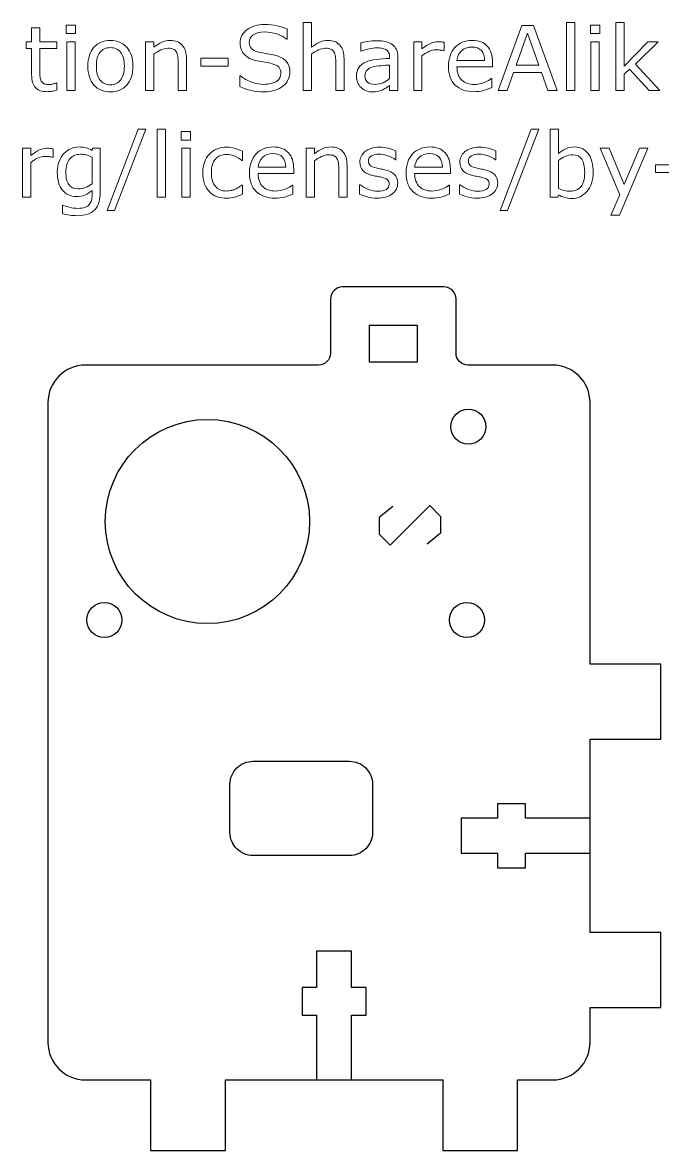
# Model space of a CAD drawing. Header units: inches. Extents: x -25 to 255, y 104 to 224.
# Drawn here: x 73.3 to 126.2, y 104.5 to 197.9 of the extents above; entities that cross this region are included whole.
import ezdxf

# ---------------------------------------------------------------- set-up
doc = ezdxf.new("R2010")
doc.units = ezdxf.units.IN
doc.header["$MEASUREMENT"] = 0

# ---------------------------------------------------------------- blocks, each defined once
blk = doc.blocks.new('block 2')
at = {"color": 1, "lineweight": 25}
blk.add_open_spline([(91.01, 136.152), (90.654, 135.795), (90.454, 135.312), (90.454, 134.807), (90.454, 134.807), (90.454, 130.809), (90.454, 130.809), (90.454, 130.305), (90.654, 129.821), (91.01, 129.464), (91.367, 129.107), (91.851, 128.907), (92.355, 128.907), (92.355, 128.907), (100.347, 128.907), (100.347, 128.907), (100.852, 128.907), (101.335, 129.107), (101.691, 129.464), (102.048, 129.821), (102.249, 130.305), (102.248, 130.809), (102.248, 130.809), (102.248, 134.807), (102.248, 134.807), (102.249, 135.312), (102.048, 135.795), (101.691, 136.152), (101.335, 136.509), (100.852, 136.709), (100.347, 136.709), (100.347, 136.709), (92.355, 136.709), (92.355, 136.709), (91.851, 136.709), (91.367, 136.509), (91.01, 136.152)], degree=3, knots=[0, 0, 0, 0, 1, 1, 1, 2, 2, 2, 3, 3, 3, 4, 4, 4, 5, 5, 5, 6, 6, 6, 7, 7, 7, 8, 8, 8, 9, 9, 9, 10, 10, 10, 11, 11, 11, 12, 12, 12, 12], dxfattribs=at)
blk = doc.blocks.new('block 3')
at = {"color": 1, "lineweight": 25}
blk.add_lwpolyline([(100.522, 110.336), (100.522, 115.693), (101.72, 115.693), (101.72, 117.995), (100.522, 117.995), (100.522, 120.994), (97.621, 120.994), (97.621, 117.995), (96.423, 117.995), (96.423, 115.693), (97.621, 115.693), (97.621, 110.336)], dxfattribs=at)
blk = doc.blocks.new('block 4')
at = {"color": 1, "lineweight": 25}
blk.add_lwpolyline([(120.256, 131.993), (114.899, 131.993), (114.899, 133.193), (112.597, 133.193), (112.597, 131.993), (109.597, 131.993), (109.597, 129.091), (112.597, 129.091), (112.597, 127.892), (114.899, 127.892), (114.899, 129.091), (120.256, 129.091)], dxfattribs=at)
blk = doc.blocks.new('block 5')
at = {"color": 1, "lineweight": 25}
blk.add_lwpolyline([(105.968, 172.768), (101.967, 172.768), (101.967, 169.768), (105.968, 169.768), (105.968, 172.768)], dxfattribs=at)
blk = doc.blocks.new('block 6')
at = {"color": 1, "lineweight": 25}
blk.add_lwpolyline([(103.939, 157.799), (102.81, 156.897), (102.81, 155.504), (103.713, 154.601), (106.987, 157.875), (107.89, 156.972), (107.89, 155.58), (106.761, 154.677)], dxfattribs=at)
blk = doc.blocks.new('block 7')
at = {"color": 1, "lineweight": 25}
blk.add_open_spline([(81.513, 148.401), (81.513, 149.201), (80.864, 149.851), (80.063, 149.851), (79.262, 149.851), (78.613, 149.201), (78.613, 148.401), (78.613, 147.6), (79.262, 146.951), (80.063, 146.951), (80.864, 146.951), (81.513, 147.6), (81.513, 148.401), (81.513, 148.401), (81.513, 148.401), (81.513, 148.401)], degree=3, knots=[0, 0, 0, 0, 1, 1, 1, 2, 2, 2, 3, 3, 3, 4, 4, 4, 5, 5, 5, 5], dxfattribs=at)
blk = doc.blocks.new('block 8')
at = {"color": 1, "lineweight": 25}
blk.add_open_spline([(111.512, 148.401), (111.512, 149.201), (110.863, 149.851), (110.063, 149.851), (109.262, 149.851), (108.612, 149.201), (108.612, 148.401), (108.612, 147.6), (109.262, 146.951), (110.063, 146.951), (110.863, 146.951), (111.512, 147.6), (111.512, 148.401), (111.512, 148.401), (111.512, 148.401), (111.512, 148.401)], degree=3, knots=[0, 0, 0, 0, 1, 1, 1, 2, 2, 2, 3, 3, 3, 4, 4, 4, 5, 5, 5, 5], dxfattribs=at)
blk = doc.blocks.new('block 9')
at = {"color": 1, "lineweight": 25}
blk.add_open_spline([(111.639, 164.4), (111.639, 165.201), (110.99, 165.85), (110.189, 165.85), (109.388, 165.85), (108.739, 165.201), (108.739, 164.4), (108.739, 163.599), (109.388, 162.95), (110.189, 162.95), (110.99, 162.95), (111.639, 163.599), (111.639, 164.4), (111.639, 164.4), (111.639, 164.4), (111.639, 164.4)], degree=3, knots=[0, 0, 0, 0, 1, 1, 1, 2, 2, 2, 3, 3, 3, 4, 4, 4, 5, 5, 5, 5], dxfattribs=at)
blk = doc.blocks.new('block 10')
at = {"color": 7, "lineweight": 25}
blk.add_open_spline([(97.039, 156.55), (97.039, 161.217), (93.256, 165), (88.589, 165), (83.922, 165), (80.139, 161.217), (80.139, 156.55), (80.139, 151.883), (83.922, 148.1), (88.589, 148.1), (93.256, 148.1), (97.039, 151.883), (97.039, 156.55), (97.039, 156.55), (97.039, 156.55), (97.039, 156.55)], degree=3, knots=[0, 0, 0, 0, 1, 1, 1, 2, 2, 2, 3, 3, 3, 4, 4, 4, 5, 5, 5, 5], dxfattribs=at)
blk = doc.blocks.new('block 27')
at = {"color": 7, "lineweight": 25}
blk.add_open_spline([(126.097, 116.336), (126.097, 116.336), (120.256, 116.336), (120.256, 116.336), (120.256, 116.336), (120.256, 113.435), (120.256, 113.435), (120.255, 111.724), (118.868, 110.337), (117.157, 110.336), (117.157, 110.336), (114.256, 110.336), (114.256, 110.336), (114.256, 110.336), (114.256, 104.494), (114.256, 104.494), (114.256, 104.494), (108.057, 104.494), (108.057, 104.494), (108.057, 104.494), (108.057, 110.336), (108.057, 110.336), (108.057, 110.336), (90.089, 110.336), (90.089, 110.336), (90.089, 110.336), (90.089, 104.494), (90.089, 104.494), (90.089, 104.494), (83.891, 104.494), (83.891, 104.494), (83.891, 104.494), (83.891, 110.336), (83.891, 110.336), (83.891, 110.336), (78.49, 110.336), (78.49, 110.336), (76.779, 110.337), (75.392, 111.724), (75.391, 113.435), (75.391, 113.435), (75.391, 166.4), (75.391, 166.4), (75.392, 168.111), (76.779, 169.498), (78.49, 169.499), (78.49, 169.499), (97.776, 169.499), (97.776, 169.499), (98.328, 169.499), (98.776, 169.947), (98.776, 170.499), (98.776, 170.499), (98.776, 174.968), (98.776, 174.968), (98.776, 175.52), (99.224, 175.968), (99.776, 175.968), (99.776, 175.968), (108.162, 175.968), (108.162, 175.968), (108.713, 175.968), (109.161, 175.52), (109.161, 174.968), (109.161, 174.968), (109.161, 170.499), (109.161, 170.499), (109.161, 169.947), (109.609, 169.499), (110.162, 169.499), (110.162, 169.499), (117.157, 169.499), (117.157, 169.499), (118.868, 169.498), (120.255, 168.111), (120.256, 166.4), (120.256, 166.4), (120.256, 144.749), (120.256, 144.749), (120.256, 144.749), (126.097, 144.749), (126.097, 144.749), (126.097, 144.749), (126.097, 138.551), (126.097, 138.551), (126.097, 138.551), (120.256, 138.551), (120.256, 138.551), (120.256, 138.551), (120.256, 122.534), (120.256, 122.534), (120.256, 122.534), (126.097, 122.534), (126.097, 122.534), (126.097, 122.534), (126.097, 116.336), (126.097, 116.336)], degree=3, knots=[0, 0, 0, 0, 1, 1, 1, 2, 2, 2, 3, 3, 3, 4, 4, 4, 5, 5, 5, 6, 6, 6, 7, 7, 7, 8, 8, 8, 9, 9, 9, 10, 10, 10, 11, 11, 11, 12, 12, 12, 13, 13, 13, 14, 14, 14, 15, 15, 15, 16, 16, 16, 17, 17, 17, 18, 18, 18, 19, 19, 19, 20, 20, 20, 21, 21, 21, 22, 22, 22, 23, 23, 23, 24, 24, 24, 25, 25, 25, 26, 26, 26, 27, 27, 27, 28, 28, 28, 29, 29, 29, 30, 30, 30, 31, 31, 31, 32, 32, 32, 32], dxfattribs=at)
blk = doc.blocks.new('block 28')
at = {"color": 7, "lineweight": 5}
for points in [[(77.675, 196.94), (76.903, 196.94), (76.903, 197.645), (77.675, 197.645), (77.675, 196.94)], [(117.521, 192.221), (116.759, 192.221), (116.234, 193.72), (113.911, 193.72), (113.387, 192.221), (112.659, 192.221), (114.614, 197.612), (115.566, 197.612), (117.521, 192.221)], [(118.98, 192.221), (118.297, 192.221), (118.297, 197.855), (118.98, 197.855), (118.98, 192.221)], [(121.058, 196.94), (120.286, 196.94), (120.286, 197.645), (121.058, 197.645), (121.058, 196.94)], [(126.034, 192.221), (125.132, 192.221), (123.507, 193.99), (123.068, 193.572), (123.068, 192.221), (122.385, 192.221), (122.385, 197.855), (123.068, 197.855), (123.068, 194.257), (125.025, 196.267), (125.901, 196.267), (124.016, 194.398), (126.034, 192.221)], [(77.631, 192.221), (76.947, 192.221), (76.947, 196.267), (77.631, 196.267), (77.631, 192.221)], [(116.01, 194.338), (115.073, 196.978), (114.131, 194.338), (116.01, 194.338)], [(121.013, 192.221), (120.33, 192.221), (120.33, 196.267), (121.013, 196.267), (121.013, 192.221)], [(90.303, 194.25), (88.043, 194.25), (88.043, 194.9), (90.303, 194.9), (90.303, 194.25)], [(83.503, 189.035), (80.91, 182.299), (80.284, 182.299), (82.867, 189.035), (83.503, 189.035)], [(85.115, 183.402), (84.431, 183.402), (84.431, 189.035), (85.115, 189.035), (85.115, 183.402)], [(87.192, 188.12), (86.42, 188.12), (86.42, 188.826), (87.192, 188.826), (87.192, 188.12)], [(116.027, 189.035), (113.434, 182.299), (112.808, 182.299), (115.39, 189.035), (116.027, 189.035)], [(87.147, 183.402), (86.464, 183.402), (86.464, 187.448), (87.147, 187.448), (87.147, 183.402)], [(125.047, 187.448), (122.686, 181.913), (121.967, 181.913), (122.712, 183.6), (121.1, 187.448), (121.842, 187.448), (123.081, 184.452), (124.34, 187.448), (125.047, 187.448)], [(127.931, 185.43), (125.671, 185.43), (125.671, 186.081), (127.931, 186.081), (127.931, 185.43)]]:
    blk.add_lwpolyline(points, dxfattribs=at)
for points, knots in [([(76.122, 192.249), (75.994, 192.215), (75.855, 192.187), (75.704, 192.166), (75.554, 192.144), (75.42, 192.133), (75.301, 192.133), (74.889, 192.133), (74.576, 192.245), (74.361, 192.467), (74.146, 192.69), (74.039, 193.047), (74.039, 193.538), (74.039, 193.538), (74.039, 195.694), (74.039, 195.694), (74.039, 195.694), (73.576, 195.694), (73.576, 195.694), (73.576, 195.694), (73.576, 196.267), (73.576, 196.267), (73.576, 196.267), (74.039, 196.267), (74.039, 196.267), (74.039, 196.267), (74.039, 197.425), (74.039, 197.425), (74.039, 197.425), (74.722, 197.425), (74.722, 197.425), (74.722, 197.425), (74.722, 196.267), (74.722, 196.267), (74.722, 196.267), (76.122, 196.267), (76.122, 196.267), (76.122, 196.267), (76.122, 195.694), (76.122, 195.694), (76.122, 195.694), (74.722, 195.694), (74.722, 195.694), (74.722, 195.694), (74.722, 193.844), (74.722, 193.844), (74.722, 193.631), (74.727, 193.464), (74.737, 193.344), (74.747, 193.224), (74.78, 193.113), (74.837, 193.009), (74.891, 192.912), (74.964, 192.841), (75.056, 192.796), (75.149, 192.751), (75.29, 192.728), (75.48, 192.728), (75.591, 192.728), (75.706, 192.745), (75.826, 192.778), (75.947, 192.811), (76.034, 192.839), (76.087, 192.861), (76.087, 192.861), (76.122, 192.861), (76.122, 192.861), (76.122, 192.861), (76.122, 192.249), (76.122, 192.249)], [0, 0, 0, 0, 1, 1, 1, 2, 2, 2, 3, 3, 3, 4, 4, 4, 5, 5, 5, 6, 6, 6, 7, 7, 7, 8, 8, 8, 9, 9, 9, 10, 10, 10, 11, 11, 11, 12, 12, 12, 13, 13, 13, 14, 14, 14, 15, 15, 15, 16, 16, 16, 17, 17, 17, 18, 18, 18, 19, 19, 19, 20, 20, 20, 21, 21, 21, 22, 22, 22, 23, 23, 23, 23]), ([(95.414, 193.756), (95.414, 193.546), (95.365, 193.339), (95.268, 193.134), (95.17, 192.929), (95.033, 192.756), (94.858, 192.614), (94.665, 192.46), (94.441, 192.339), (94.184, 192.252), (93.928, 192.165), (93.619, 192.122), (93.258, 192.122), (92.87, 192.122), (92.523, 192.158), (92.213, 192.23), (91.904, 192.302), (91.589, 192.409), (91.269, 192.551), (91.269, 192.551), (91.269, 193.445), (91.269, 193.445), (91.269, 193.445), (91.319, 193.445), (91.319, 193.445), (91.591, 193.22), (91.904, 193.045), (92.26, 192.923), (92.616, 192.801), (92.95, 192.739), (93.262, 192.739), (93.704, 192.739), (94.049, 192.823), (94.295, 192.989), (94.541, 193.155), (94.664, 193.377), (94.664, 193.655), (94.664, 193.893), (94.606, 194.07), (94.49, 194.183), (94.373, 194.296), (94.195, 194.384), (93.958, 194.447), (93.778, 194.495), (93.582, 194.535), (93.372, 194.566), (93.162, 194.598), (92.939, 194.637), (92.704, 194.685), (92.228, 194.786), (91.876, 194.959), (91.646, 195.204), (91.417, 195.449), (91.302, 195.768), (91.302, 196.16), (91.302, 196.611), (91.492, 196.98), (91.871, 197.268), (92.252, 197.556), (92.733, 197.7), (93.318, 197.7), (93.695, 197.7), (94.042, 197.664), (94.357, 197.592), (94.672, 197.52), (94.951, 197.43), (95.193, 197.324), (95.193, 197.324), (95.193, 196.477), (95.193, 196.477), (95.193, 196.477), (95.143, 196.477), (95.143, 196.477), (94.939, 196.651), (94.671, 196.796), (94.339, 196.911), (94.006, 197.026), (93.666, 197.083), (93.318, 197.083), (92.937, 197.083), (92.63, 197.004), (92.398, 196.844), (92.167, 196.685), (92.051, 196.48), (92.051, 196.229), (92.051, 196.005), (92.109, 195.829), (92.224, 195.701), (92.34, 195.573), (92.542, 195.476), (92.833, 195.409), (92.987, 195.375), (93.206, 195.333), (93.489, 195.285), (93.773, 195.237), (94.013, 195.188), (94.21, 195.137), (94.609, 195.031), (94.909, 194.871), (95.111, 194.656), (95.313, 194.442), (95.414, 194.141), (95.414, 193.756)], [0, 0, 0, 0, 1, 1, 1, 2, 2, 2, 3, 3, 3, 4, 4, 4, 5, 5, 5, 6, 6, 6, 7, 7, 7, 8, 8, 8, 9, 9, 9, 10, 10, 10, 11, 11, 11, 12, 12, 12, 13, 13, 13, 14, 14, 14, 15, 15, 15, 16, 16, 16, 17, 17, 17, 18, 18, 18, 19, 19, 19, 20, 20, 20, 21, 21, 21, 22, 22, 22, 23, 23, 23, 24, 24, 24, 25, 25, 25, 26, 26, 26, 27, 27, 27, 28, 28, 28, 29, 29, 29, 30, 30, 30, 31, 31, 31, 32, 32, 32, 33, 33, 33, 34, 34, 34, 34]), ([(99.894, 192.221), (99.894, 192.221), (99.21, 192.221), (99.21, 192.221), (99.21, 192.221), (99.21, 194.522), (99.21, 194.522), (99.21, 194.708), (99.2, 194.882), (99.178, 195.045), (99.156, 195.208), (99.117, 195.336), (99.059, 195.427), (98.999, 195.528), (98.913, 195.604), (98.8, 195.653), (98.688, 195.702), (98.542, 195.727), (98.362, 195.727), (98.177, 195.727), (97.984, 195.681), (97.782, 195.59), (97.581, 195.498), (97.388, 195.381), (97.204, 195.239), (97.204, 195.239), (97.204, 192.221), (97.204, 192.221), (97.204, 192.221), (96.52, 192.221), (96.52, 192.221), (96.52, 192.221), (96.52, 197.855), (96.52, 197.855), (96.52, 197.855), (97.204, 197.855), (97.204, 197.855), (97.204, 197.855), (97.204, 195.816), (97.204, 195.816), (97.415, 195.992), (97.634, 196.13), (97.86, 196.229), (98.086, 196.328), (98.318, 196.377), (98.556, 196.377), (98.991, 196.377), (99.323, 196.246), (99.551, 195.983), (99.78, 195.72), (99.894, 195.341), (99.894, 194.846), (99.894, 194.846), (99.894, 192.221), (99.894, 192.221)], [0, 0, 0, 0, 1, 1, 1, 2, 2, 2, 3, 3, 3, 4, 4, 4, 5, 5, 5, 6, 6, 6, 7, 7, 7, 8, 8, 8, 9, 9, 9, 10, 10, 10, 11, 11, 11, 12, 12, 12, 13, 13, 13, 14, 14, 14, 15, 15, 15, 16, 16, 16, 17, 17, 17, 18, 18, 18, 18]), ([(82.419, 194.243), (82.419, 193.584), (82.251, 193.064), (81.914, 192.683), (81.576, 192.302), (81.124, 192.111), (80.558, 192.111), (79.987, 192.111), (79.534, 192.302), (79.198, 192.683), (78.861, 193.064), (78.693, 193.584), (78.693, 194.243), (78.693, 194.901), (78.861, 195.422), (79.198, 195.804), (79.534, 196.186), (79.987, 196.377), (80.558, 196.377), (81.124, 196.377), (81.576, 196.186), (81.914, 195.804), (82.251, 195.422), (82.419, 194.901), (82.419, 194.243)], [0, 0, 0, 0, 1, 1, 1, 2, 2, 2, 3, 3, 3, 4, 4, 4, 5, 5, 5, 6, 6, 6, 7, 7, 7, 8, 8, 8, 8]), ([(86.85, 192.221), (86.85, 192.221), (86.166, 192.221), (86.166, 192.221), (86.166, 192.221), (86.166, 194.522), (86.166, 194.522), (86.166, 194.708), (86.155, 194.882), (86.134, 195.045), (86.112, 195.208), (86.073, 195.336), (86.015, 195.427), (85.955, 195.528), (85.869, 195.604), (85.756, 195.653), (85.643, 195.702), (85.497, 195.727), (85.317, 195.727), (85.133, 195.727), (84.94, 195.681), (84.739, 195.59), (84.537, 195.498), (84.345, 195.381), (84.16, 195.239), (84.16, 195.239), (84.16, 192.221), (84.16, 192.221), (84.16, 192.221), (83.476, 192.221), (83.476, 192.221), (83.476, 192.221), (83.476, 196.267), (83.476, 196.267), (83.476, 196.267), (84.16, 196.267), (84.16, 196.267), (84.16, 196.267), (84.16, 195.816), (84.16, 195.816), (84.371, 195.992), (84.59, 196.13), (84.816, 196.229), (85.042, 196.328), (85.274, 196.377), (85.512, 196.377), (85.947, 196.377), (86.279, 196.246), (86.507, 195.983), (86.735, 195.72), (86.85, 195.341), (86.85, 194.846), (86.85, 194.846), (86.85, 192.221), (86.85, 192.221)], [0, 0, 0, 0, 1, 1, 1, 2, 2, 2, 3, 3, 3, 4, 4, 4, 5, 5, 5, 6, 6, 6, 7, 7, 7, 8, 8, 8, 9, 9, 9, 10, 10, 10, 11, 11, 11, 12, 12, 12, 13, 13, 13, 14, 14, 14, 15, 15, 15, 16, 16, 16, 17, 17, 17, 18, 18, 18, 18]), ([(104.35, 192.221), (104.35, 192.221), (103.667, 192.221), (103.667, 192.221), (103.667, 192.221), (103.667, 192.653), (103.667, 192.653), (103.607, 192.612), (103.525, 192.555), (103.423, 192.482), (103.322, 192.408), (103.223, 192.349), (103.127, 192.307), (103.014, 192.251), (102.884, 192.205), (102.737, 192.167), (102.591, 192.13), (102.42, 192.111), (102.223, 192.111), (101.859, 192.111), (101.552, 192.232), (101.3, 192.473), (101.048, 192.713), (100.922, 193.02), (100.922, 193.394), (100.922, 193.7), (100.987, 193.947), (101.118, 194.136), (101.249, 194.325), (101.436, 194.474), (101.678, 194.582), (101.923, 194.691), (102.218, 194.764), (102.561, 194.802), (102.905, 194.841), (103.273, 194.87), (103.667, 194.889), (103.667, 194.889), (103.667, 194.994), (103.667, 194.994), (103.667, 195.15), (103.64, 195.278), (103.585, 195.379), (103.532, 195.481), (103.454, 195.561), (103.353, 195.619), (103.257, 195.675), (103.142, 195.712), (103.007, 195.731), (102.872, 195.75), (102.731, 195.76), (102.584, 195.76), (102.406, 195.76), (102.208, 195.737), (101.989, 195.69), (101.77, 195.642), (101.544, 195.574), (101.311, 195.484), (101.311, 195.484), (101.274, 195.484), (101.274, 195.484), (101.274, 195.484), (101.274, 196.172), (101.274, 196.172), (101.407, 196.208), (101.599, 196.248), (101.85, 196.291), (102.101, 196.334), (102.348, 196.355), (102.592, 196.355), (102.876, 196.355), (103.124, 196.332), (103.335, 196.285), (103.547, 196.238), (103.729, 196.158), (103.884, 196.045), (104.035, 195.934), (104.152, 195.79), (104.231, 195.615), (104.311, 195.439), (104.35, 195.22), (104.35, 194.961), (104.35, 194.961), (104.35, 192.221), (104.35, 192.221)], [0, 0, 0, 0, 1, 1, 1, 2, 2, 2, 3, 3, 3, 4, 4, 4, 5, 5, 5, 6, 6, 6, 7, 7, 7, 8, 8, 8, 9, 9, 9, 10, 10, 10, 11, 11, 11, 12, 12, 12, 13, 13, 13, 14, 14, 14, 15, 15, 15, 16, 16, 16, 17, 17, 17, 18, 18, 18, 19, 19, 19, 20, 20, 20, 21, 21, 21, 22, 22, 22, 23, 23, 23, 24, 24, 24, 25, 25, 25, 26, 26, 26, 27, 27, 27, 28, 28, 28, 28]), ([(108.183, 195.528), (108.183, 195.528), (108.146, 195.528), (108.146, 195.528), (108.045, 195.552), (107.947, 195.568), (107.851, 195.579), (107.756, 195.59), (107.644, 195.595), (107.514, 195.595), (107.303, 195.595), (107.101, 195.548), (106.906, 195.455), (106.71, 195.362), (106.522, 195.242), (106.341, 195.095), (106.341, 195.095), (106.341, 192.221), (106.341, 192.221), (106.341, 192.221), (105.658, 192.221), (105.658, 192.221), (105.658, 192.221), (105.658, 196.267), (105.658, 196.267), (105.658, 196.267), (106.341, 196.267), (106.341, 196.267), (106.341, 196.267), (106.341, 195.67), (106.341, 195.67), (106.612, 195.887), (106.849, 196.041), (107.056, 196.131), (107.262, 196.222), (107.472, 196.267), (107.687, 196.267), (107.805, 196.267), (107.89, 196.264), (107.943, 196.258), (107.997, 196.252), (108.076, 196.241), (108.183, 196.224), (108.183, 196.224), (108.183, 195.528), (108.183, 195.528)], [0, 0, 0, 0, 1, 1, 1, 2, 2, 2, 3, 3, 3, 4, 4, 4, 5, 5, 5, 6, 6, 6, 7, 7, 7, 8, 8, 8, 9, 9, 9, 10, 10, 10, 11, 11, 11, 12, 12, 12, 13, 13, 13, 14, 14, 14, 15, 15, 15, 15]), ([(112.193, 194.183), (112.193, 194.183), (109.238, 194.183), (109.238, 194.183), (109.238, 193.935), (109.275, 193.717), (109.35, 193.532), (109.424, 193.347), (109.525, 193.195), (109.655, 193.077), (109.78, 192.96), (109.927, 192.874), (110.099, 192.816), (110.27, 192.757), (110.458, 192.728), (110.664, 192.728), (110.937, 192.728), (111.212, 192.783), (111.489, 192.892), (111.765, 193.001), (111.963, 193.108), (112.08, 193.213), (112.08, 193.213), (112.115, 193.213), (112.115, 193.213), (112.115, 193.213), (112.115, 192.473), (112.115, 192.473), (111.887, 192.376), (111.653, 192.296), (111.415, 192.231), (111.176, 192.166), (110.926, 192.133), (110.664, 192.133), (109.995, 192.133), (109.472, 192.314), (109.096, 192.677), (108.721, 193.04), (108.533, 193.555), (108.533, 194.223), (108.533, 194.884), (108.712, 195.407), (109.072, 195.796), (109.432, 196.184), (109.906, 196.377), (110.493, 196.377), (111.036, 196.377), (111.456, 196.219), (111.751, 195.902), (112.045, 195.585), (112.193, 195.135), (112.193, 194.551), (112.193, 194.551), (112.193, 194.183), (112.193, 194.183)], [0, 0, 0, 0, 1, 1, 1, 2, 2, 2, 3, 3, 3, 4, 4, 4, 5, 5, 5, 6, 6, 6, 7, 7, 7, 8, 8, 8, 9, 9, 9, 10, 10, 10, 11, 11, 11, 12, 12, 12, 13, 13, 13, 14, 14, 14, 15, 15, 15, 16, 16, 16, 17, 17, 17, 18, 18, 18, 18]), ([(81.714, 194.243), (81.714, 194.763), (81.612, 195.15), (81.408, 195.402), (81.204, 195.656), (80.921, 195.782), (80.558, 195.782), (80.191, 195.782), (79.906, 195.656), (79.703, 195.402), (79.5, 195.15), (79.399, 194.763), (79.399, 194.243), (79.399, 193.739), (79.501, 193.357), (79.705, 193.097), (79.909, 192.836), (80.193, 192.706), (80.558, 192.706), (80.918, 192.706), (81.201, 192.835), (81.406, 193.093), (81.611, 193.351), (81.714, 193.734), (81.714, 194.243)], [0, 0, 0, 0, 1, 1, 1, 2, 2, 2, 3, 3, 3, 4, 4, 4, 5, 5, 5, 6, 6, 6, 7, 7, 7, 8, 8, 8, 8]), ([(111.531, 194.702), (111.529, 195.06), (111.44, 195.337), (111.265, 195.533), (111.089, 195.728), (110.822, 195.826), (110.464, 195.826), (110.103, 195.826), (109.816, 195.719), (109.602, 195.504), (109.388, 195.288), (109.267, 195.021), (109.238, 194.702), (109.238, 194.702), (111.531, 194.702), (111.531, 194.702)], [0, 0, 0, 0, 1, 1, 1, 2, 2, 2, 3, 3, 3, 4, 4, 4, 5, 5, 5, 5]), ([(103.667, 193.213), (103.667, 193.213), (103.667, 194.338), (103.667, 194.338), (103.461, 194.326), (103.219, 194.308), (102.94, 194.284), (102.661, 194.26), (102.44, 194.225), (102.278, 194.179), (102.083, 194.124), (101.927, 194.037), (101.807, 193.92), (101.687, 193.803), (101.627, 193.643), (101.627, 193.437), (101.627, 193.206), (101.697, 193.032), (101.836, 192.915), (101.974, 192.798), (102.187, 192.739), (102.471, 192.739), (102.708, 192.739), (102.925, 192.786), (103.121, 192.878), (103.317, 192.972), (103.499, 193.083), (103.667, 193.213)], [0, 0, 0, 0, 1, 1, 1, 2, 2, 2, 3, 3, 3, 4, 4, 4, 5, 5, 5, 6, 6, 6, 7, 7, 7, 8, 8, 8, 9, 9, 9, 9]), ([(120.516, 185.456), (120.516, 185.118), (120.468, 184.814), (120.373, 184.543), (120.278, 184.273), (120.149, 184.047), (119.988, 183.863), (119.816, 183.673), (119.628, 183.53), (119.423, 183.435), (119.218, 183.34), (118.992, 183.291), (118.746, 183.291), (118.516, 183.291), (118.316, 183.319), (118.145, 183.373), (117.974, 183.427), (117.805, 183.5), (117.639, 183.592), (117.639, 183.592), (117.595, 183.402), (117.595, 183.402), (117.595, 183.402), (116.955, 183.402), (116.955, 183.402), (116.955, 183.402), (116.955, 189.035), (116.955, 189.035), (116.955, 189.035), (117.639, 189.035), (117.639, 189.035), (117.639, 189.035), (117.639, 187.023), (117.639, 187.023), (117.829, 187.18), (118.031, 187.308), (118.246, 187.408), (118.461, 187.508), (118.702, 187.558), (118.971, 187.558), (119.448, 187.558), (119.825, 187.375), (120.101, 187.008), (120.377, 186.641), (120.516, 186.124), (120.516, 185.456)], [0, 0, 0, 0, 1, 1, 1, 2, 2, 2, 3, 3, 3, 4, 4, 4, 5, 5, 5, 6, 6, 6, 7, 7, 7, 8, 8, 8, 9, 9, 9, 10, 10, 10, 11, 11, 11, 12, 12, 12, 13, 13, 13, 14, 14, 14, 15, 15, 15, 15]), ([(75.814, 186.709), (75.814, 186.709), (75.778, 186.709), (75.778, 186.709), (75.677, 186.732), (75.579, 186.749), (75.483, 186.76), (75.388, 186.77), (75.276, 186.775), (75.145, 186.775), (74.935, 186.775), (74.733, 186.729), (74.538, 186.636), (74.342, 186.543), (74.154, 186.422), (73.973, 186.276), (73.973, 186.276), (73.973, 183.402), (73.973, 183.402), (73.973, 183.402), (73.29, 183.402), (73.29, 183.402), (73.29, 183.402), (73.29, 187.448), (73.29, 187.448), (73.29, 187.448), (73.973, 187.448), (73.973, 187.448), (73.973, 187.448), (73.973, 186.85), (73.973, 186.85), (74.244, 187.067), (74.481, 187.222), (74.688, 187.312), (74.894, 187.403), (75.104, 187.448), (75.319, 187.448), (75.437, 187.448), (75.522, 187.445), (75.575, 187.439), (75.628, 187.432), (75.708, 187.421), (75.814, 187.405), (75.814, 187.405), (75.814, 186.709), (75.814, 186.709)], [0, 0, 0, 0, 1, 1, 1, 2, 2, 2, 3, 3, 3, 4, 4, 4, 5, 5, 5, 6, 6, 6, 7, 7, 7, 8, 8, 8, 9, 9, 9, 10, 10, 10, 11, 11, 11, 12, 12, 12, 13, 13, 13, 14, 14, 14, 15, 15, 15, 15]), ([(79.725, 183.862), (79.725, 183.176), (79.57, 182.673), (79.258, 182.352), (78.945, 182.031), (78.465, 181.869), (77.817, 181.869), (77.602, 181.869), (77.392, 181.885), (77.188, 181.915), (76.983, 181.945), (76.782, 181.989), (76.583, 182.044), (76.583, 182.044), (76.583, 182.74), (76.583, 182.74), (76.583, 182.74), (76.62, 182.74), (76.62, 182.74), (76.731, 182.696), (76.907, 182.64), (77.149, 182.575), (77.391, 182.509), (77.633, 182.476), (77.875, 182.476), (78.107, 182.476), (78.299, 182.504), (78.451, 182.559), (78.604, 182.615), (78.721, 182.692), (78.806, 182.791), (78.891, 182.886), (78.952, 182.999), (78.987, 183.132), (79.024, 183.265), (79.042, 183.413), (79.042, 183.577), (79.042, 183.577), (79.042, 183.947), (79.042, 183.947), (78.837, 183.782), (78.641, 183.659), (78.454, 183.579), (78.267, 183.497), (78.028, 183.457), (77.739, 183.457), (77.257, 183.457), (76.874, 183.632), (76.59, 183.981), (76.306, 184.331), (76.165, 184.823), (76.165, 185.458), (76.165, 185.806), (76.213, 186.107), (76.311, 186.36), (76.409, 186.613), (76.542, 186.83), (76.712, 187.014), (76.868, 187.186), (77.059, 187.319), (77.283, 187.415), (77.507, 187.51), (77.731, 187.558), (77.953, 187.558), (78.187, 187.558), (78.382, 187.534), (78.541, 187.488), (78.699, 187.44), (78.866, 187.368), (79.042, 187.272), (79.042, 187.272), (79.086, 187.448), (79.086, 187.448), (79.086, 187.448), (79.725, 187.448), (79.725, 187.448), (79.725, 187.448), (79.725, 183.862), (79.725, 183.862)], [0, 0, 0, 0, 1, 1, 1, 2, 2, 2, 3, 3, 3, 4, 4, 4, 5, 5, 5, 6, 6, 6, 7, 7, 7, 8, 8, 8, 9, 9, 9, 10, 10, 10, 11, 11, 11, 12, 12, 12, 13, 13, 13, 14, 14, 14, 15, 15, 15, 16, 16, 16, 17, 17, 17, 18, 18, 18, 19, 19, 19, 20, 20, 20, 21, 21, 21, 22, 22, 22, 23, 23, 23, 24, 24, 24, 25, 25, 25, 26, 26, 26, 26]), ([(79.042, 184.508), (79.042, 184.508), (79.042, 186.723), (79.042, 186.723), (78.861, 186.805), (78.693, 186.864), (78.538, 186.899), (78.382, 186.934), (78.227, 186.952), (78.074, 186.952), (77.7, 186.952), (77.406, 186.825), (77.192, 186.573), (76.978, 186.321), (76.87, 185.955), (76.87, 185.475), (76.87, 185.019), (76.95, 184.674), (77.108, 184.438), (77.268, 184.203), (77.532, 184.085), (77.9, 184.085), (78.098, 184.085), (78.296, 184.124), (78.495, 184.2), (78.693, 184.276), (78.876, 184.379), (79.042, 184.508)], [0, 0, 0, 0, 1, 1, 1, 2, 2, 2, 3, 3, 3, 4, 4, 4, 5, 5, 5, 6, 6, 6, 7, 7, 7, 8, 8, 8, 9, 9, 9, 9]), ([(91.485, 183.657), (91.258, 183.548), (91.043, 183.464), (90.84, 183.404), (90.636, 183.344), (90.42, 183.314), (90.191, 183.314), (89.899, 183.314), (89.632, 183.357), (89.389, 183.442), (89.146, 183.528), (88.937, 183.657), (88.763, 183.831), (88.588, 184.004), (88.451, 184.224), (88.355, 184.488), (88.259, 184.754), (88.211, 185.064), (88.211, 185.418), (88.211, 186.078), (88.392, 186.596), (88.754, 186.972), (89.117, 187.348), (89.596, 187.536), (90.191, 187.536), (90.422, 187.536), (90.649, 187.503), (90.872, 187.439), (91.095, 187.373), (91.3, 187.294), (91.485, 187.2), (91.485, 187.2), (91.485, 186.444), (91.485, 186.444), (91.485, 186.444), (91.448, 186.444), (91.448, 186.444), (91.242, 186.604), (91.028, 186.726), (90.808, 186.812), (90.587, 186.898), (90.372, 186.941), (90.163, 186.941), (89.777, 186.941), (89.473, 186.812), (89.25, 186.554), (89.027, 186.296), (88.916, 185.917), (88.916, 185.418), (88.916, 184.933), (89.025, 184.56), (89.243, 184.3), (89.461, 184.039), (89.767, 183.909), (90.163, 183.909), (90.3, 183.909), (90.44, 183.927), (90.582, 183.963), (90.723, 183.998), (90.851, 184.045), (90.965, 184.102), (91.063, 184.152), (91.156, 184.204), (91.243, 184.261), (91.329, 184.317), (91.398, 184.365), (91.448, 184.405), (91.448, 184.405), (91.485, 184.405), (91.485, 184.405), (91.485, 184.405), (91.485, 183.657), (91.485, 183.657)], [0, 0, 0, 0, 1, 1, 1, 2, 2, 2, 3, 3, 3, 4, 4, 4, 5, 5, 5, 6, 6, 6, 7, 7, 7, 8, 8, 8, 9, 9, 9, 10, 10, 10, 11, 11, 11, 12, 12, 12, 13, 13, 13, 14, 14, 14, 15, 15, 15, 16, 16, 16, 17, 17, 17, 18, 18, 18, 19, 19, 19, 20, 20, 20, 21, 21, 21, 22, 22, 22, 23, 23, 23, 24, 24, 24, 24]), ([(95.731, 185.364), (95.731, 185.364), (92.776, 185.364), (92.776, 185.364), (92.776, 185.115), (92.813, 184.898), (92.887, 184.713), (92.961, 184.528), (93.063, 184.376), (93.192, 184.257), (93.317, 184.141), (93.465, 184.054), (93.636, 183.996), (93.808, 183.938), (93.996, 183.909), (94.202, 183.909), (94.475, 183.909), (94.749, 183.963), (95.026, 184.073), (95.303, 184.182), (95.5, 184.288), (95.617, 184.394), (95.617, 184.394), (95.653, 184.394), (95.653, 184.394), (95.653, 184.394), (95.653, 183.653), (95.653, 183.653), (95.425, 183.557), (95.191, 183.476), (94.953, 183.411), (94.714, 183.347), (94.463, 183.314), (94.201, 183.314), (93.532, 183.314), (93.009, 183.495), (92.633, 183.858), (92.258, 184.22), (92.071, 184.736), (92.071, 185.403), (92.071, 186.064), (92.25, 186.588), (92.61, 186.976), (92.97, 187.364), (93.443, 187.558), (94.03, 187.558), (94.574, 187.558), (94.993, 187.399), (95.288, 187.082), (95.583, 186.766), (95.731, 186.316), (95.731, 185.732), (95.731, 185.732), (95.731, 185.364), (95.731, 185.364)], [0, 0, 0, 0, 1, 1, 1, 2, 2, 2, 3, 3, 3, 4, 4, 4, 5, 5, 5, 6, 6, 6, 7, 7, 7, 8, 8, 8, 9, 9, 9, 10, 10, 10, 11, 11, 11, 12, 12, 12, 13, 13, 13, 14, 14, 14, 15, 15, 15, 16, 16, 16, 17, 17, 17, 18, 18, 18, 18]), ([(95.069, 185.882), (95.066, 186.24), (94.977, 186.517), (94.802, 186.713), (94.626, 186.909), (94.359, 187.007), (94.001, 187.007), (93.641, 187.007), (93.353, 186.899), (93.139, 186.684), (92.926, 186.469), (92.804, 186.202), (92.776, 185.882), (92.776, 185.882), (95.069, 185.882), (95.069, 185.882)], [0, 0, 0, 0, 1, 1, 1, 2, 2, 2, 3, 3, 3, 4, 4, 4, 5, 5, 5, 5]), ([(100.144, 183.402), (100.144, 183.402), (99.46, 183.402), (99.46, 183.402), (99.46, 183.402), (99.46, 185.703), (99.46, 185.703), (99.46, 185.888), (99.449, 186.063), (99.428, 186.226), (99.406, 186.389), (99.367, 186.516), (99.309, 186.608), (99.249, 186.709), (99.163, 186.784), (99.05, 186.834), (98.937, 186.883), (98.791, 186.907), (98.611, 186.907), (98.427, 186.907), (98.234, 186.862), (98.033, 186.77), (97.831, 186.679), (97.638, 186.562), (97.454, 186.42), (97.454, 186.42), (97.454, 183.402), (97.454, 183.402), (97.454, 183.402), (96.77, 183.402), (96.77, 183.402), (96.77, 183.402), (96.77, 187.448), (96.77, 187.448), (96.77, 187.448), (97.454, 187.448), (97.454, 187.448), (97.454, 187.448), (97.454, 186.997), (97.454, 186.997), (97.665, 187.173), (97.884, 187.311), (98.11, 187.41), (98.336, 187.508), (98.568, 187.558), (98.806, 187.558), (99.241, 187.558), (99.573, 187.426), (99.801, 187.164), (100.029, 186.901), (100.144, 186.522), (100.144, 186.027), (100.144, 186.027), (100.144, 183.402), (100.144, 183.402)], [0, 0, 0, 0, 1, 1, 1, 2, 2, 2, 3, 3, 3, 4, 4, 4, 5, 5, 5, 6, 6, 6, 7, 7, 7, 8, 8, 8, 9, 9, 9, 10, 10, 10, 11, 11, 11, 12, 12, 12, 13, 13, 13, 14, 14, 14, 15, 15, 15, 16, 16, 16, 17, 17, 17, 18, 18, 18, 18]), ([(104.336, 184.572), (104.336, 184.204), (104.183, 183.903), (103.878, 183.667), (103.574, 183.431), (103.158, 183.314), (102.631, 183.314), (102.332, 183.314), (102.059, 183.349), (101.809, 183.42), (101.56, 183.491), (101.351, 183.569), (101.183, 183.653), (101.183, 183.653), (101.183, 184.416), (101.183, 184.416), (101.183, 184.416), (101.219, 184.416), (101.219, 184.416), (101.432, 184.254), (101.669, 184.126), (101.93, 184.03), (102.191, 183.935), (102.442, 183.887), (102.681, 183.887), (102.978, 183.887), (103.211, 183.935), (103.378, 184.031), (103.546, 184.127), (103.63, 184.279), (103.63, 184.486), (103.63, 184.644), (103.585, 184.765), (103.494, 184.846), (103.403, 184.928), (103.228, 184.997), (102.97, 185.055), (102.874, 185.077), (102.749, 185.102), (102.595, 185.131), (102.44, 185.16), (102.3, 185.191), (102.174, 185.225), (101.822, 185.319), (101.572, 185.456), (101.425, 185.638), (101.278, 185.819), (101.205, 186.042), (101.205, 186.307), (101.205, 186.472), (101.239, 186.628), (101.308, 186.775), (101.376, 186.922), (101.48, 187.053), (101.62, 187.169), (101.755, 187.282), (101.926, 187.37), (102.135, 187.437), (102.343, 187.503), (102.576, 187.536), (102.834, 187.536), (103.075, 187.536), (103.318, 187.506), (103.565, 187.447), (103.812, 187.388), (104.017, 187.315), (104.181, 187.231), (104.181, 187.231), (104.181, 186.5), (104.181, 186.5), (104.181, 186.5), (104.145, 186.5), (104.145, 186.5), (103.973, 186.63), (103.763, 186.739), (103.517, 186.829), (103.27, 186.918), (103.027, 186.963), (102.79, 186.963), (102.544, 186.963), (102.336, 186.915), (102.165, 186.821), (101.995, 186.726), (101.91, 186.584), (101.91, 186.397), (101.91, 186.231), (101.961, 186.105), (102.065, 186.021), (102.165, 185.937), (102.327, 185.869), (102.553, 185.816), (102.677, 185.787), (102.816, 185.758), (102.97, 185.729), (103.124, 185.7), (103.253, 185.674), (103.356, 185.65), (103.669, 185.578), (103.911, 185.454), (104.081, 185.279), (104.25, 185.101), (104.336, 184.865), (104.336, 184.572)], [0, 0, 0, 0, 1, 1, 1, 2, 2, 2, 3, 3, 3, 4, 4, 4, 5, 5, 5, 6, 6, 6, 7, 7, 7, 8, 8, 8, 9, 9, 9, 10, 10, 10, 11, 11, 11, 12, 12, 12, 13, 13, 13, 14, 14, 14, 15, 15, 15, 16, 16, 16, 17, 17, 17, 18, 18, 18, 19, 19, 19, 20, 20, 20, 21, 21, 21, 22, 22, 22, 23, 23, 23, 24, 24, 24, 25, 25, 25, 26, 26, 26, 27, 27, 27, 28, 28, 28, 29, 29, 29, 30, 30, 30, 31, 31, 31, 32, 32, 32, 33, 33, 33, 34, 34, 34, 34]), ([(108.691, 185.364), (108.691, 185.364), (105.737, 185.364), (105.737, 185.364), (105.737, 185.115), (105.774, 184.898), (105.848, 184.713), (105.923, 184.528), (106.024, 184.376), (106.153, 184.257), (106.278, 184.141), (106.426, 184.054), (106.597, 183.996), (106.768, 183.938), (106.957, 183.909), (107.163, 183.909), (107.436, 183.909), (107.711, 183.963), (107.988, 184.073), (108.264, 184.182), (108.461, 184.288), (108.578, 184.394), (108.578, 184.394), (108.614, 184.394), (108.614, 184.394), (108.614, 184.394), (108.614, 183.653), (108.614, 183.653), (108.385, 183.557), (108.152, 183.476), (107.913, 183.411), (107.675, 183.347), (107.425, 183.314), (107.162, 183.314), (106.493, 183.314), (105.97, 183.495), (105.595, 183.858), (105.219, 184.22), (105.031, 184.736), (105.031, 185.403), (105.031, 186.064), (105.211, 186.588), (105.57, 186.976), (105.93, 187.364), (106.404, 187.558), (106.991, 187.558), (107.535, 187.558), (107.954, 187.399), (108.249, 187.082), (108.544, 186.766), (108.691, 186.316), (108.691, 185.732), (108.691, 185.732), (108.691, 185.364), (108.691, 185.364)], [0, 0, 0, 0, 1, 1, 1, 2, 2, 2, 3, 3, 3, 4, 4, 4, 5, 5, 5, 6, 6, 6, 7, 7, 7, 8, 8, 8, 9, 9, 9, 10, 10, 10, 11, 11, 11, 12, 12, 12, 13, 13, 13, 14, 14, 14, 15, 15, 15, 16, 16, 16, 17, 17, 17, 18, 18, 18, 18]), ([(108.03, 185.882), (108.028, 186.24), (107.939, 186.517), (107.763, 186.713), (107.587, 186.909), (107.321, 187.007), (106.962, 187.007), (106.601, 187.007), (106.314, 186.899), (106.1, 186.684), (105.887, 186.469), (105.765, 186.202), (105.737, 185.882), (105.737, 185.882), (108.03, 185.882), (108.03, 185.882)], [0, 0, 0, 0, 1, 1, 1, 2, 2, 2, 3, 3, 3, 4, 4, 4, 5, 5, 5, 5]), ([(112.608, 184.572), (112.608, 184.204), (112.456, 183.903), (112.151, 183.667), (111.847, 183.431), (111.431, 183.314), (110.903, 183.314), (110.605, 183.314), (110.331, 183.349), (110.082, 183.42), (109.833, 183.491), (109.624, 183.569), (109.455, 183.653), (109.455, 183.653), (109.455, 184.416), (109.455, 184.416), (109.455, 184.416), (109.492, 184.416), (109.492, 184.416), (109.705, 184.254), (109.942, 184.126), (110.203, 184.03), (110.464, 183.935), (110.715, 183.887), (110.954, 183.887), (111.251, 183.887), (111.484, 183.935), (111.651, 184.031), (111.819, 184.127), (111.903, 184.279), (111.903, 184.486), (111.903, 184.644), (111.857, 184.765), (111.767, 184.846), (111.676, 184.928), (111.501, 184.997), (111.242, 185.055), (111.147, 185.077), (111.022, 185.102), (110.868, 185.131), (110.713, 185.16), (110.573, 185.191), (110.446, 185.225), (110.095, 185.319), (109.845, 185.456), (109.698, 185.638), (109.551, 185.819), (109.477, 186.042), (109.477, 186.307), (109.477, 186.472), (109.512, 186.628), (109.581, 186.775), (109.649, 186.922), (109.753, 187.053), (109.893, 187.169), (110.028, 187.282), (110.199, 187.37), (110.407, 187.437), (110.616, 187.503), (110.849, 187.536), (111.107, 187.536), (111.347, 187.536), (111.591, 187.506), (111.838, 187.447), (112.085, 187.388), (112.29, 187.315), (112.454, 187.231), (112.454, 187.231), (112.454, 186.5), (112.454, 186.5), (112.454, 186.5), (112.418, 186.5), (112.418, 186.5), (112.246, 186.63), (112.036, 186.739), (111.789, 186.829), (111.542, 186.918), (111.3, 186.963), (111.063, 186.963), (110.817, 186.963), (110.608, 186.915), (110.438, 186.821), (110.268, 186.726), (110.183, 186.584), (110.183, 186.397), (110.183, 186.231), (110.234, 186.105), (110.337, 186.021), (110.438, 185.937), (110.6, 185.869), (110.825, 185.816), (110.95, 185.787), (111.089, 185.758), (111.243, 185.729), (111.398, 185.7), (111.526, 185.674), (111.629, 185.65), (111.942, 185.578), (112.184, 185.454), (112.354, 185.279), (112.523, 185.101), (112.608, 184.865), (112.608, 184.572)], [0, 0, 0, 0, 1, 1, 1, 2, 2, 2, 3, 3, 3, 4, 4, 4, 5, 5, 5, 6, 6, 6, 7, 7, 7, 8, 8, 8, 9, 9, 9, 10, 10, 10, 11, 11, 11, 12, 12, 12, 13, 13, 13, 14, 14, 14, 15, 15, 15, 16, 16, 16, 17, 17, 17, 18, 18, 18, 19, 19, 19, 20, 20, 20, 21, 21, 21, 22, 22, 22, 23, 23, 23, 24, 24, 24, 25, 25, 25, 26, 26, 26, 27, 27, 27, 28, 28, 28, 29, 29, 29, 30, 30, 30, 31, 31, 31, 32, 32, 32, 33, 33, 33, 34, 34, 34, 34]), ([(119.81, 185.434), (119.81, 185.917), (119.731, 186.283), (119.571, 186.533), (119.413, 186.783), (119.156, 186.907), (118.802, 186.907), (118.605, 186.907), (118.404, 186.865), (118.202, 186.779), (118, 186.693), (117.812, 186.583), (117.639, 186.448), (117.639, 186.448), (117.639, 184.13), (117.639, 184.13), (117.831, 184.043), (117.997, 183.983), (118.135, 183.949), (118.274, 183.915), (118.431, 183.898), (118.607, 183.898), (118.983, 183.898), (119.277, 184.022), (119.49, 184.269), (119.704, 184.517), (119.81, 184.905), (119.81, 185.434)], [0, 0, 0, 0, 1, 1, 1, 2, 2, 2, 3, 3, 3, 4, 4, 4, 5, 5, 5, 6, 6, 6, 7, 7, 7, 8, 8, 8, 9, 9, 9, 9])]:
    blk.add_open_spline(points, degree=3, knots=knots, dxfattribs=at)

msp = doc.modelspace()

# ---------------------------------------------------------------- block references
for name in ['block 28', 'block 27', 'block 5', 'block 9', 'block 10', 'block 6', 'block 7', 'block 8', 'block 2', 'block 4', 'block 3']:
    msp.add_blockref(name, (0, 0))

doc.saveas('drawing.dxf')
